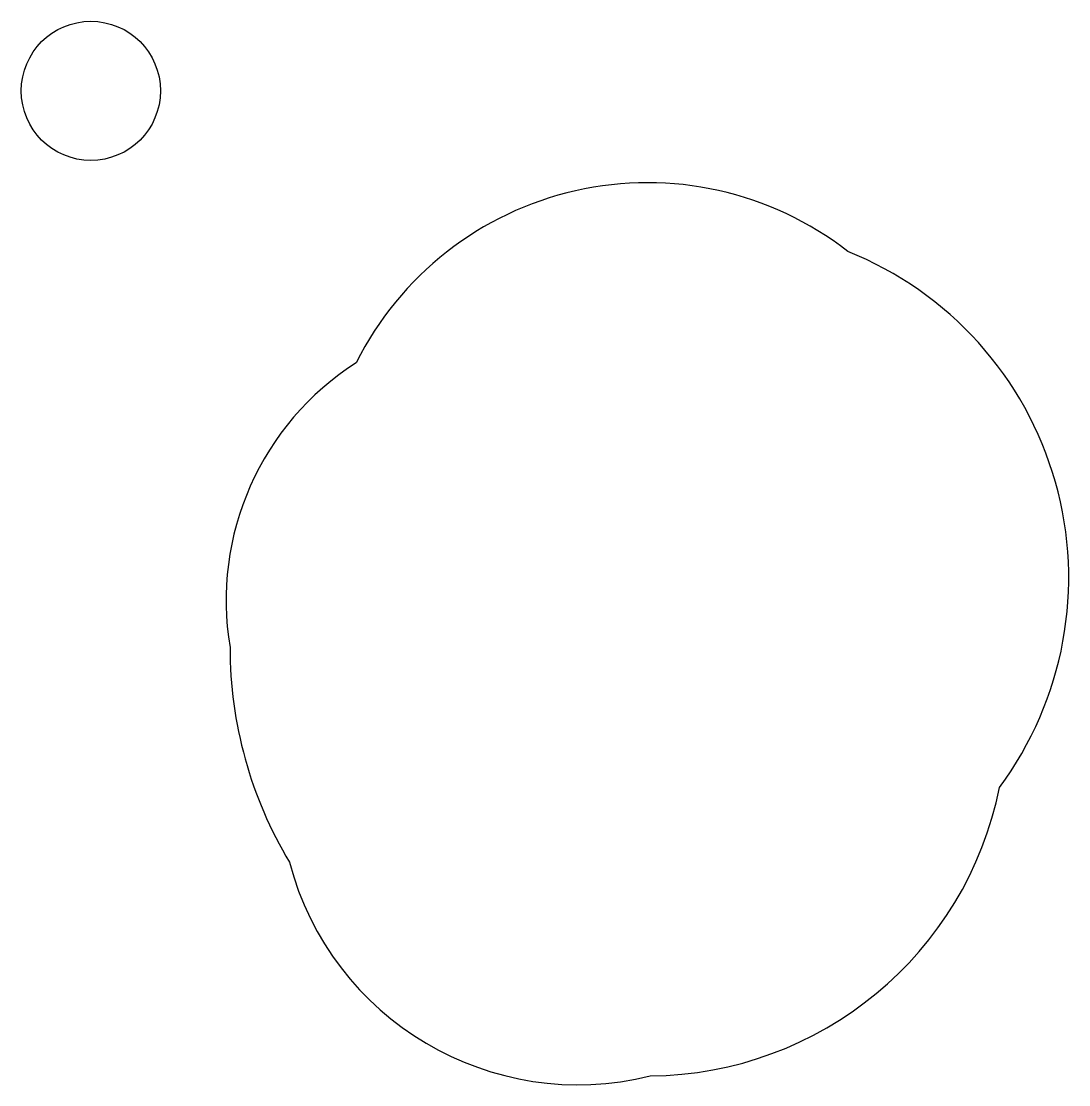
# Model space of a CAD drawing. Extents: x -90 to -14.7, y 23.6 to 100.
import ezdxf

# ---------------------------------------------------------------- set-up
doc = ezdxf.new("R2010")
doc.units = 0
doc.header["$MEASUREMENT"] = 0
doc.linetypes.add('DURCHGEHEND', pattern=[0])
doc.layers.get('0').update_dxf_attribs({"linetype": 'DURCHGEHEND'})

msp = doc.modelspace()

# ---------------------------------------------------------------- linework, layer by layer
at = {"color": 7, "linetype": 'DURCHGEHEND'}
msp.add_circle((-85, 95), 5, dxfattribs=at)
for centre, radius, start, end in [((-45, 65), 23.399, 52.07168, 153.43495), ((-40, 60), 25.263, -36.58466, 68.19859), ((-55, 58.377), 20.283, 122.60143, 189.58376), ((-45, 55), 30, 180, 210.96376), ((-45, 50), 25.787, -89.56347, -11.30993), ((-50, 45), 21.426, -165.30562, -75.96376)]:
    msp.add_arc(centre, radius, start, end, dxfattribs=at)

doc.saveas('drawing.dxf')
